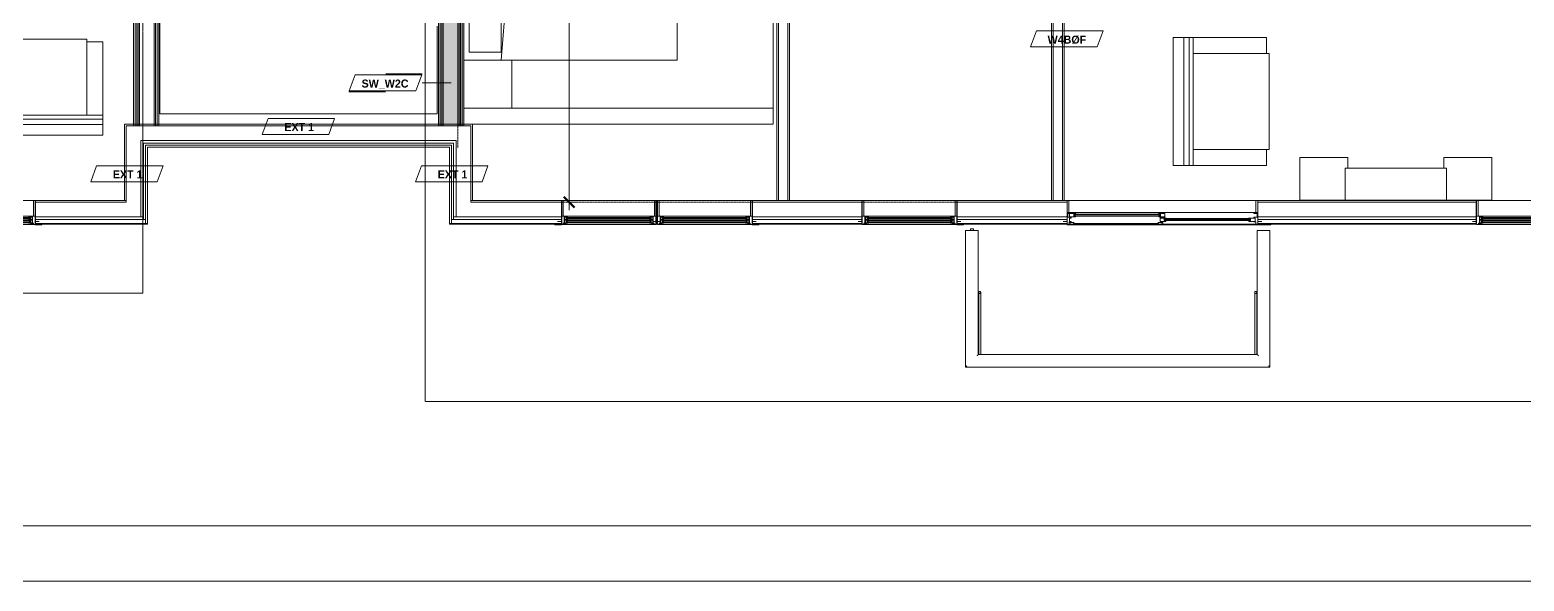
# Model space of a CAD drawing. Header units: inches. Extents: x -4010 to -1814, y 9846 to 12241.
# Drawn here: x -2681 to -2121, y 9846 to 10053 of the extents above; entities that cross this region are included whole.
import ezdxf

# ---------------------------------------------------------------- set-up
doc = ezdxf.new("R2010")
doc.units = ezdxf.units.IN
doc.header["$MEASUREMENT"] = 0
for name, pattern in [('Aligning Line 1_8_', [0.25, 0.125, -0.125]), ('Aligning Line 1_8__2_', [0.25, 0.125, -0.125]), ('Dash', [0.25, 0.125, -0.125]), ('Dash 3_32_', [0.1875, 0.09375, -0.09375]), ('Dash_2_', [0.25, 0.125, -0.125])]:
    doc.linetypes.add(name, pattern=pattern)
for name, color, linetype, lineweight in [('0-1', 7, 'Continuous', 5), ('0-2', 7, 'Continuous', 9), ('A-ANNO-DIMS', 211, 'Continuous', 9), ('A-ANNO-DIMS-32', 211, 'Continuous', 9), ('A-DETL-1', 90, 'Dash 3_32_', 18), ('A-DETL-GENF-1', 7, 'Continuous', 9), ('A-DETL-GENF-2', 92, 'Continuous', 18), ('A-DETL-GENF-HDLN-1', 7, 'Dash', 9), ('A-DETL-GENF-HDLN-2', 1, 'Continuous', 18), ('A-DOOR', 31, 'Continuous', 18), ('A-DOOR-1', 7, 'Continuous', 9), ('A-DOOR-FRAM-1', 7, 'Continuous', 9), ('A-FLOR-HRAL-1', 7, 'Continuous', 9), ('A-GLAZ', 151, 'Continuous', 18), ('A-GLAZ-1', 10, 'Continuous', 30), ('A-GLAZ-2', 7, 'Continuous', 9), ('A-WALL', 113, 'Continuous', 18), ('A-WALL-1', 7, 'Continuous', 9), ('A-WALL-2', 250, 'Continuous', 18), ('A-WALL-3', 113, 'Continuous', 9), ('A-WALL-IDEN', 211, 'Continuous', 9), ('G-ANNO-SYMB', 111, 'Aligning Line 1_8_', 9), ('G-ANNO-SYMB-2', 147, 'Aligning Line 1_8__2_', 9), ('G-ANNO-SYMB-4', 111, 'Dash_2_', 9), ('I-FURN', 30, 'Continuous', 9), ('I-FURN-HDLN', 30, 'Dash', 9), ('I-WALL-1', 21, 'Continuous', 18), ('I-WALL-2', 241, 'Continuous', 5), ('I-WALL-3', 7, 'Continuous', 9), ('S-STRS-1', 7, 'Continuous', 9)]:
    doc.layers.add(name, color=color, linetype=linetype, lineweight=lineweight)
doc.styles.add('Century Gothic', font='ufonts.com_century-gothic.ttf', dxfattribs={"height": 3})
doc.styles.add('Century Gothic_B_1', font='GOTHICB.TTF', dxfattribs={"height": 3})
doc.dimstyles.new('OD_1__HACK_2', dxfattribs={"dimscale": 12, "dimtxt": 3.132505, "dimasz": 0.333333, "dimexe": 0.25, "dimexo": 0.166667, "dimgap": 0.041667, "dimtad": 1, "dimdec": 4, "dimrnd": 0.0625, "dimzin": 3, "dimdsep": 46, "dimlunit": 4, "dimtxsty": 'Century Gothic', "dimblk1": 'OBLIQUE', "dimblk2": 'OBLIQUE', "dimsah": 1, "dimcen": 0.09, "dimdle": 0.25, "dimazin": 0, "dimtfac": 1, "dimtdec": 4, "dimtix": 1, "dimtmove": 0, "dimatfit": 3, "dimfxl": 1, "dimtvp": 1, "dimtfill": 1, "dimfrac": 2, "dimtolj": 1, "dimtzin": 0, "dimarcsym": 2})

# ---------------------------------------------------------------- blocks, each defined once
blk = doc.blocks.new('Door-Sliding-Marvin-2_Panel_Patio_Door-Essential - ESSPD60610 - 2nd floor-3104481-UNIT PLANS - 2ND _ 3RD FLOOR')
at = {"layer": 'A-DETL-GENF-1'}
for p, q in [((-32.87, 2.97), (-32.87, 2.52)), ((-32.61, 2.97), (-32.61, 2.52))]:
    blk.add_line(p, q, dxfattribs=at)
at = {"layer": 'A-DETL-GENF-2'}
for p, q in [((-37.25, 3.44), (-37.25, 3.48)), ((-35.75, 3.48), (-37.25, 3.48)), ((-35.91, 3.44), (-37.25, 3.44)), ((-35.91, 3.44), (-35.91, 3.33)), ((-35.75, 3.33), (-35.91, 3.33)), ((-35, 4.53), (-35.75, 4.53)), ((-35.75, 4.53), (-35.75, 0.06)), ((-35.75, 0.06), (-34.25, 0.06)), ((-35.06, 0.03), (-35.75, 0.03)), ((-35.75, 0.03), (-35.75, -4.44)), ((-35.5, 1.88), (-35.5, 0.5)), ((-35.5, 1.88), (-34.25, 1.88)), ((-35.5, 0.5), (-34.39, 0.5)), ((-35.06, -4.44), (-35.06, 0.03)), ((-35, 3.56), (-35, 4.53)), ((-34.25, 3.56), (-35, 3.56)), ((-34.81, 3.44), (-32.46, 3.44)), ((-34.81, 2.19), (-34.81, 3.44)), ((-32.41, 2.19), (-34.81, 2.19)), ((-34.39, 0.5), (-34.25, 0.35)), ((-34.25, 3.44), (-34.25, 3.56)), ((-34.25, 1.88), (-34.25, 2.19)), ((-34.25, 0.06), (-34.25, 0.35)), ((-32.38, 3.12), (-33.09, 3.12)), ((-33.09, 3.12), (-33.09, 2.37)), ((-33.09, 2.37), (-32.34, 2.37)), ((-32.98, 2.97), (-32.98, 3.12)), ((-32.98, 2.52), (-32.98, 2.37)), ((-32.46, 3.44), (-32.38, 3.12)), ((-32.34, 2.25), (-32.41, 2.19)), ((-32.34, 2.37), (-32.34, 2.25)), ((35.06, 0.03), (35.06, -4.44)), ((35.75, 0.03), (35.06, 0.03)), ((35.75, -4.44), (35.75, 0.03)), ((-35.75, -4.44), (-35.06, -4.44)), ((35.06, -4.44), (35.75, -4.44))]:
    blk.add_line(p, q, dxfattribs=at)
at = {"layer": 'A-DETL-GENF-HDLN-1'}
blk.add_line((1.75, 4.19), (33.01, 4.19), dxfattribs=at)
at = {"layer": 'A-DETL-GENF-HDLN-2'}
for p, q in [((-32.87, 2.97), (-32.87, 2.52)), ((-32.61, 2.97), (-32.61, 2.52)), ((-0.66, 2.37), (-1.41, 2.37)), ((-1.41, 2.37), (-1.41, 2.25)), ((-1.41, 2.25), (-1.34, 2.19)), ((-1.29, 3.44), (-1.38, 3.12)), ((-1.38, 3.12), (-0.66, 3.12)), ((-1.34, 2.19), (0.87, 2.19)), ((0.87, 3.44), (-1.29, 3.44)), ((-1.14, 2.97), (-1.14, 2.52)), ((-0.88, 2.97), (-0.88, 2.52)), ((0.24, 2.07), (-0.88, 1.97)), ((-0.88, 0.5), (-0.88, 1.97)), ((-0.88, 1.75), (1.29, 1.75)), ((1.34, 0.5), (-0.88, 0.5)), ((-0.77, 2.97), (-0.77, 3.12)), ((-0.77, 2.52), (-0.77, 2.37)), ((-0.66, 3.12), (-0.66, 2.37)), ((-0.43, 1.93), (0.43, 2.01)), ((-0.43, 1.83), (-0.43, 1.93)), ((-0.24, 1.83), (-0.43, 1.83)), ((-0.24, 4.3), (-0.24, 3.78)), ((0.34, 4.3), (-0.24, 4.3)), ((-0.24, 3.78), (1.51, 3.78)), ((-0.24, 1.87), (0.87, 1.97)), ((-0.24, 1.87), (-0.24, 1.95)), ((-0.24, 1.76), (-0.24, 1.83)), ((0.24, 2.18), (0.24, 2.11)), ((0.24, 2.11), (0.43, 2.11)), ((0.24, 2.07), (0.24, 1.99)), ((0.6, 4.61), (0.34, 4.3)), ((0.43, 2.11), (0.43, 2.01)), ((1.35, 4.61), (0.6, 4.61)), ((0.66, 1.44), (0.66, 0.69)), ((1.37, 1.44), (0.66, 1.44)), ((0.66, 0.69), (1.41, 0.69)), ((0.77, 1.29), (0.77, 1.44)), ((0.77, 0.83), (0.77, 0.69)), ((0.87, 1.97), (0.87, 3.44)), ((0.88, 1.29), (0.88, 0.83)), ((1.14, 1.29), (1.14, 0.83)), ((1.29, 1.75), (1.37, 1.44)), ((1.41, 0.56), (1.34, 0.5)), ((1.35, 4.3), (1.35, 4.61)), ((1.35, 4.3), (1.51, 4.3)), ((1.41, 0.69), (1.41, 0.56)), ((1.51, 3.94), (1.51, 4.3)), ((1.71, 3.94), (1.51, 3.94)), ((1.51, 3.9), (1.75, 3.9)), ((1.51, 3.78), (1.51, 3.9)), ((1.64, 4.08), (1.64, 4.19)), ((1.75, 4.19), (1.64, 4.19)), ((1.64, 4.08), (1.71, 4.08)), ((1.71, 4.08), (1.71, 3.94)), ((1.75, 3.9), (1.75, 4.19)), ((33.16, 0.69), (32.41, 0.69)), ((32.41, 0.69), (32.41, 0.56)), ((32.41, 0.56), (32.47, 0.5)), ((32.52, 1.75), (32.44, 1.44)), ((32.44, 1.44), (33.16, 1.44)), ((32.47, 0.5), (34.84, 0.5)), ((34.84, 1.75), (32.52, 1.75)), ((32.68, 1.29), (32.68, 0.83)), ((32.93, 1.29), (32.93, 0.83)), ((33.01, 4.19), (33.12, 4.19)), ((33.01, 3.9), (33.01, 4.19)), ((33.25, 3.9), (33.01, 3.9)), ((33.04, 1.29), (33.04, 1.44)), ((33.04, 0.83), (33.04, 0.69)), ((33.12, 4.08), (33.05, 4.08)), ((33.05, 4.08), (33.05, 3.94)), ((33.05, 3.94), (33.25, 3.94)), ((33.12, 4.08), (33.12, 4.19)), ((33.16, 1.44), (33.16, 0.69)), ((33.25, 3.94), (33.25, 4.3)), ((33.41, 4.3), (33.25, 4.3)), ((33.25, 3.78), (33.25, 3.9)), ((35, 3.78), (33.25, 3.78)), ((33.41, 4.3), (33.41, 4.61)), ((33.41, 4.61), (34.16, 4.61)), ((34.16, 4.61), (34.42, 4.3)), ((34.25, 3.44), (34.25, 3.56)), ((34.25, 3.56), (35, 3.56)), ((34.81, 3.44), (34.25, 3.44)), ((34.81, 2.19), (34.25, 2.19)), ((34.25, 1.88), (34.25, 2.19)), ((35.5, 1.88), (34.25, 1.88)), ((34.39, 0.5), (34.25, 0.35)), ((34.25, 0.06), (34.25, 0.35)), ((35.75, 0.06), (34.25, 0.06)), ((35.5, 0.5), (34.39, 0.5)), ((34.42, 4.3), (35, 4.3)), ((34.81, 2.19), (34.81, 3.44)), ((34.84, 0.5), (34.84, 1.75)), ((35, 4.53), (35.75, 4.53)), ((35, 3.56), (35, 4.53)), ((35.5, 1.88), (35.5, 0.5)), ((35.75, 4.53), (35.75, 0.06)), ((35.75, 3.48), (37.25, 3.48)), ((35.75, 3.33), (35.9, 3.33)), ((35.9, 3.44), (35.9, 3.33)), ((35.9, 3.44), (37.25, 3.44)), ((37.25, 3.44), (37.25, 3.48))]:
    blk.add_line(p, q, dxfattribs=at)
at = {"layer": 'A-DOOR'}
for p, q in [((-32.98, 3.12), (-0.77, 3.12)), ((-32.98, 2.97), (-0.77, 2.97)), ((-32.98, 2.52), (-0.77, 2.52)), ((-32.98, 2.37), (-0.77, 2.37)), ((0.77, 1.44), (33.04, 1.44)), ((0.77, 1.29), (33.04, 1.29)), ((0.77, 0.83), (33.04, 0.83)), ((0.77, 0.69), (33.04, 0.69))]:
    blk.add_line(p, q, dxfattribs=at)
at = {"layer": 'A-DOOR-1'}
for p, q in [((-40.68, 4.69), (35.75, 4.69)), ((-40.68, 4.69), (-40.68, 4.44)), ((35.75, 4.44), (-40.68, 4.44)), ((35.75, 4.69), (35.75, 4.44))]:
    blk.add_line(p, q, dxfattribs=at)
at = {"layer": 'A-DOOR-FRAM-1'}
for p, q in [((35.75, 4.53), (-35.75, 4.53)), ((-35.75, 4.53), (-35.75, 0.06)), ((-35.75, 0.06), (35.75, 0.06)), ((35.75, 0.06), (35.75, 4.53))]:
    blk.add_line(p, q, dxfattribs=at)
blk = doc.blocks.new('Window-Double_Hung-Marvin-Essential - ESDH3066 - 2nd Floor-3033830-UNIT PLANS - 2ND _ 3RD FLOOR')
at = {"layer": 'A-DETL-GENF-HDLN-1'}
blk.add_line((16.1, -4.47), (-16.5, -4.47), dxfattribs=at)
at = {"layer": 'A-DETL-GENF-HDLN-2'}
for p, q in [((-17.13, 4.44), (-17.75, 4.44)), ((-17.13, -1.41), (-17.13, 4.44)), ((17.12, 4.44), (17.75, 4.44)), ((17.12, 4.44), (17.12, -1.41)), ((-19.25, -3.48), (-19.25, -3.44)), ((-19.25, -3.44), (-17.9, -3.44)), ((-17.75, -3.48), (-19.25, -3.48)), ((-17.9, -3.44), (-17.9, -3.33)), ((-17.9, -3.33), (-17.75, -3.33)), ((-16.72, -1.44), (-17.75, -1.44)), ((-17.75, -4.53), (-17.75, -1.44)), ((-17.75, -4.53), (-17.16, -4.53)), ((-17.08, -4.12), (-17.16, -4.53)), ((-17.08, -4.12), (-16.19, -4.12)), ((-16.85, -4.5), (-16.85, -4.12)), ((-16.3, -4.5), (-16.85, -4.5)), ((-16.72, -4.02), (-16.72, -1.44)), ((-16.38, -4.02), (-16.72, -4.02)), ((-16.56, -1.78), (-15.34, -1.78)), ((-16.56, -1.78), (-16.56, -2.72)), ((-15.34, -2.72), (-16.56, -2.72)), ((-16.56, -3), (-15.34, -3)), ((-16.56, -3), (-16.56, -3.94)), ((-15.34, -3.94), (-16.56, -3.94)), ((-16.38, -4.12), (-16.38, -4.02)), ((-16.18, -4.26), (-16.3, -4.26)), ((-16.3, -4.26), (-16.3, -4.5)), ((-16.19, -4.12), (-16.19, -4.22)), ((-16.19, -4.22), (-16.1, -4.22)), ((-16.18, -4.47), (-16.18, -4.26)), ((-16.18, -4.47), (-16.1, -4.47)), ((-16.1, -4.22), (-16.1, -4.47)), ((-15.28, -1.9), (-15.94, -1.9)), ((-15.94, -1.9), (-15.94, -2.62)), ((-15.94, -2.62), (-15.28, -2.62)), ((-15.28, -3.12), (-15.94, -3.12)), ((-15.94, -3.12), (-15.94, -3.84)), ((-15.94, -3.84), (-15.28, -3.84)), ((-15.84, -1.91), (-15.84, -2.6)), ((-15.84, -3.13), (-15.84, -3.82)), ((-15.54, -2.04), (-15.54, -2.48)), ((-15.54, -3.26), (-15.54, -3.7)), ((-15.34, -1.78), (-15.28, -1.84)), ((-15.34, -2.72), (-15.28, -2.66)), ((-15.34, -3), (-15.28, -3.06)), ((-15.34, -3.94), (-15.28, -3.88)), ((-15.28, -1.84), (-15.28, -1.9)), ((-15.28, -2.62), (-15.28, -2.66)), ((-15.28, -3.06), (-15.28, -3.12)), ((-15.28, -3.84), (-15.28, -3.88)), ((15.34, -1.78), (15.28, -1.84)), ((15.28, -1.84), (15.28, -1.9)), ((15.28, -1.9), (15.94, -1.9)), ((15.28, -2.62), (15.28, -2.66)), ((15.94, -2.62), (15.28, -2.62)), ((15.34, -2.72), (15.28, -2.66)), ((15.34, -3), (15.28, -3.06)), ((15.28, -3.06), (15.28, -3.12)), ((15.28, -3.12), (15.94, -3.12)), ((15.28, -3.84), (15.28, -3.88)), ((15.94, -3.84), (15.28, -3.84)), ((15.34, -3.94), (15.28, -3.88)), ((16.56, -1.78), (15.34, -1.78)), ((15.34, -2.72), (16.56, -2.72)), ((16.56, -3), (15.34, -3)), ((15.34, -3.94), (16.56, -3.94)), ((15.54, -2.04), (15.54, -2.48)), ((15.54, -3.26), (15.54, -3.7)), ((15.84, -1.91), (15.84, -2.6)), ((15.84, -3.13), (15.84, -3.82)), ((15.94, -1.9), (15.94, -2.62)), ((15.94, -3.12), (15.94, -3.84)), ((16.19, -4.22), (16.1, -4.22)), ((16.1, -4.22), (16.1, -4.47)), ((16.18, -4.47), (16.1, -4.47)), ((16.18, -4.47), (16.18, -4.26)), ((16.18, -4.26), (16.3, -4.26)), ((17.08, -4.12), (16.19, -4.12)), ((16.19, -4.12), (16.19, -4.22)), ((16.3, -4.26), (16.3, -4.5)), ((16.3, -4.5), (16.85, -4.5)), ((16.38, -4.12), (16.38, -4.02)), ((16.38, -4.02), (16.72, -4.02)), ((16.56, -1.78), (16.56, -2.72)), ((16.56, -3), (16.56, -3.94)), ((16.72, -4.02), (16.72, -1.44)), ((16.72, -1.44), (17.75, -1.44)), ((16.85, -4.5), (16.85, -4.12)), ((17.08, -4.12), (17.16, -4.53)), ((17.75, -4.53), (17.16, -4.53)), ((17.75, -4.53), (17.75, -1.44)), ((17.9, -3.33), (17.75, -3.33)), ((17.75, -3.48), (19.25, -3.48)), ((17.9, -3.44), (17.9, -3.33)), ((19.25, -3.44), (17.9, -3.44)), ((19.25, -3.48), (19.25, -3.44))]:
    blk.add_line(p, q, dxfattribs=at)
at = {"layer": 'A-GLAZ'}
for p, q in [((15.84, -1.91), (-15.84, -1.91)), ((15.84, -2.04), (-15.84, -2.04)), ((15.84, -2.48), (-15.84, -2.48)), ((15.84, -2.6), (-15.84, -2.6)), ((15.84, -3.13), (-15.84, -3.13)), ((15.84, -3.26), (-15.84, -3.26)), ((15.84, -3.7), (-15.84, -3.7)), ((15.84, -3.82), (-15.84, -3.82))]:
    blk.add_line(p, q, dxfattribs=at)
at = {"layer": 'A-GLAZ-1'}
for p, q in [((-17.75, -1.41), (-17.75, 4.44)), ((17.75, 4.44), (17.75, -1.41)), ((-17.75, -4.53), (-17.75, -1.44)), ((17.75, -1.44), (17.75, -4.53))]:
    blk.add_line(p, q, dxfattribs=at)
at = {"layer": 'A-GLAZ-2'}
for p, q in [((-17.75, 4.44), (17.75, 4.44)), ((-17.75, -1.44), (17.75, -1.44)), ((17.75, -4.53), (-17.75, -4.53)), ((17.75, -4.44), (20.27, -4.44)), ((17.75, -4.69), (17.75, -4.53)), ((20.27, -4.69), (17.75, -4.69)), ((20.27, -4.44), (20.27, -4.69))]:
    blk.add_line(p, q, dxfattribs=at)
blk = doc.blocks.new('Railing - Baluster_01-V1-UNIT PLANS - 2ND _ 3RD FLOOR')
at = {"layer": 'A-FLOR-HRAL-1'}
for p, q in [((-0.59, 1.18), (0.59, 1.18)), ((-0.59, 0.59), (-0.59, 1.18)), ((0.59, 1.18), (0.59, 0.59))]:
    blk.add_line(p, q, dxfattribs=at)
blk = doc.blocks.new('Railing - Railing-2700276-UNIT PLANS - 2ND _ 3RD FLOOR')
at = {"layer": 'A-FLOR-HRAL-1'}
for p, q in [((-2330.14, 9977.83), (-2330.14, 9926.58)), ((-2330.14, 9977.83), (-2329.66, 9977.83)), ((-2329.66, 9977.83), (-2325.88, 9977.83)), ((-2325.88, 9977.83), (-2325.41, 9977.83)), ((-2325.41, 9931.3), (-2325.41, 9977.83)), ((-2220.81, 9977.83), (-2220.81, 9931.3)), ((-2220.81, 9977.83), (-2220.34, 9977.83)), ((-2220.34, 9977.83), (-2216.56, 9977.83)), ((-2216.56, 9977.83), (-2216.09, 9977.83)), ((-2216.09, 9926.58), (-2216.09, 9977.83)), ((-2220.81, 9931.3), (-2325.41, 9931.3)), ((-2330.14, 9926.58), (-2216.09, 9926.58))]:
    blk.add_line(p, q, dxfattribs=at)
for points, knots in [([(-2325.88, 9930.83), (-2325.84, 9930.87), (-2325.78, 9930.93), (-2325.7, 9931.01), (-2325.66, 9931.06), (-2325.62, 9931.09), (-2325.59, 9931.13), (-2325.56, 9931.16), (-2325.53, 9931.18), (-2325.5, 9931.21), (-2325.47, 9931.24), (-2325.45, 9931.27), (-2325.42, 9931.29), (-2325.41, 9931.3), (-2325.41, 9931.3)], [0, 0, 0, 0, 0.166667, 0.25, 0.333333, 0.375, 0.416667, 0.5, 0.541667, 0.583333, 0.666667, 0.75, 0.833333, 1, 1, 1, 1]), ([(-2220.34, 9930.83), (-2220.38, 9930.87), (-2220.44, 9930.93), (-2220.52, 9931.01), (-2220.57, 9931.06), (-2220.6, 9931.09), (-2220.63, 9931.13), (-2220.67, 9931.16), (-2220.69, 9931.18), (-2220.72, 9931.21), (-2220.75, 9931.24), (-2220.78, 9931.27), (-2220.8, 9931.29), (-2220.81, 9931.3), (-2220.81, 9931.3)], [0, 0, 0, 0, 0.166667, 0.25, 0.333333, 0.375, 0.416667, 0.5, 0.541667, 0.583333, 0.666667, 0.75, 0.833333, 1, 1, 1, 1]), ([(-2330.14, 9926.58), (-2330.14, 9926.58), (-2330.13, 9926.59), (-2330.1, 9926.61), (-2330.07, 9926.64), (-2330.05, 9926.67), (-2330.02, 9926.69), (-2329.99, 9926.72), (-2329.95, 9926.76), (-2329.91, 9926.8), (-2329.87, 9926.84), (-2329.84, 9926.88), (-2329.77, 9926.95), (-2329.7, 9927.01), (-2329.66, 9927.05)], [0, 0, 0, 0, 0.166667, 0.25, 0.333333, 0.416667, 0.458333, 0.5, 0.583333, 0.666667, 0.708333, 0.75, 0.833333, 1, 1, 1, 1]), ([(-2216.09, 9926.58), (-2216.09, 9926.58), (-2216.09, 9926.59), (-2216.12, 9926.61), (-2216.15, 9926.64), (-2216.18, 9926.67), (-2216.2, 9926.69), (-2216.23, 9926.72), (-2216.27, 9926.76), (-2216.31, 9926.8), (-2216.35, 9926.84), (-2216.39, 9926.88), (-2216.46, 9926.95), (-2216.52, 9927.01), (-2216.56, 9927.05)], [0, 0, 0, 0, 0.166667, 0.25, 0.333333, 0.416667, 0.458333, 0.5, 0.583333, 0.666667, 0.708333, 0.75, 0.833333, 1, 1, 1, 1])]:
    blk.add_open_spline(points, degree=3, knots=knots, dxfattribs=at)
blk.add_blockref('Railing - Baluster_01-V1-UNIT PLANS - 2ND _ 3RD FLOOR', (-2327.77, 9977.24))
blk = doc.blocks.new('Walls 44 - Walls 1-2569370-UNIT PLANS - 2ND _ 3RD FLOOR')
at = {"layer": 'A-WALL-1'}
for p, q in [((-2325.23, 9954.53), (-2325.23, 9931.3)), ((-2324.48, 9931.3), (-2324.48, 9954.53))]:
    blk.add_line(p, q, dxfattribs=at)
at = {"layer": 'A-WALL-1', "flags": 128}
for points in [[(-2324.48, 9954.53), (-2324.49, 9954.62), (-2324.52, 9954.71), (-2324.57, 9954.8), (-2324.64, 9954.86), (-2324.72, 9954.91), (-2324.81, 9954.93), (-2324.9, 9954.93), (-2324.99, 9954.91), (-2325.07, 9954.86), (-2325.13, 9954.8), (-2325.19, 9954.71), (-2325.22, 9954.62), (-2325.23, 9954.53)], [(-2325.23, 9954.53), (-2325.22, 9954.43), (-2325.19, 9954.34), (-2325.13, 9954.26), (-2325.07, 9954.19), (-2324.99, 9954.15), (-2324.9, 9954.12), (-2324.81, 9954.12), (-2324.72, 9954.15), (-2324.64, 9954.19), (-2324.57, 9954.26), (-2324.52, 9954.34), (-2324.49, 9954.43), (-2324.48, 9954.53)]]:
    blk.add_lwpolyline(points, dxfattribs=at)
blk = doc.blocks.new('Walls 5 - Walls 1-2855689-UNIT PLANS - 2ND _ 3RD FLOOR')
at = {"layer": 'A-WALL-1'}
for p, q in [((-2221.74, 9954.53), (-2221.74, 9931.3)), ((-2220.99, 9931.3), (-2220.99, 9954.53))]:
    blk.add_line(p, q, dxfattribs=at)
at = {"layer": 'A-WALL-1', "flags": 128}
for points in [[(-2220.99, 9954.53), (-2221.01, 9954.62), (-2221.04, 9954.71), (-2221.09, 9954.8), (-2221.16, 9954.86), (-2221.24, 9954.91), (-2221.32, 9954.93), (-2221.41, 9954.93), (-2221.5, 9954.91), (-2221.58, 9954.86), (-2221.65, 9954.8), (-2221.7, 9954.71), (-2221.73, 9954.62), (-2221.74, 9954.53)], [(-2221.74, 9954.53), (-2221.73, 9954.43), (-2221.7, 9954.34), (-2221.65, 9954.26), (-2221.58, 9954.19), (-2221.5, 9954.15), (-2221.41, 9954.12), (-2221.32, 9954.12), (-2221.24, 9954.15), (-2221.16, 9954.19), (-2221.09, 9954.26), (-2221.04, 9954.34), (-2221.01, 9954.43), (-2220.99, 9954.53)]]:
    blk.add_lwpolyline(points, dxfattribs=at)
blk = doc.blocks.new('Window-Double_Hung-Marvin-Essential - ESDH3066 - 2nd Floor-3033831-UNIT PLANS - 2ND _ 3RD FLOOR')
at = {"layer": 'A-DETL-GENF-HDLN-1'}
blk.add_line((16.1, 4.47), (-16.5, 4.47), dxfattribs=at)
at = {"layer": 'A-DETL-GENF-HDLN-2'}
for p, q in [((-19.25, 3.48), (-19.25, 3.44)), ((-17.75, 3.48), (-19.25, 3.48)), ((-19.25, 3.44), (-17.9, 3.44)), ((-17.9, 3.44), (-17.9, 3.33)), ((-17.9, 3.33), (-17.75, 3.33)), ((-17.75, 4.53), (-17.16, 4.53)), ((-17.75, 4.53), (-17.75, 1.44)), ((-16.72, 1.44), (-17.75, 1.44)), ((-17.08, 4.12), (-17.16, 4.53)), ((-17.13, 1.41), (-17.13, -4.44)), ((-17.08, 4.12), (-16.19, 4.12)), ((-16.85, 4.5), (-16.85, 4.12)), ((-16.3, 4.5), (-16.85, 4.5)), ((-16.38, 4.02), (-16.72, 4.02)), ((-16.72, 4.02), (-16.72, 1.44)), ((-15.34, 3.94), (-16.56, 3.94)), ((-16.56, 3), (-16.56, 3.94)), ((-16.56, 3), (-15.34, 3)), ((-15.34, 2.72), (-16.56, 2.72)), ((-16.56, 1.78), (-16.56, 2.72)), ((-16.56, 1.78), (-15.34, 1.78)), ((-16.38, 4.12), (-16.38, 4.02)), ((-16.3, 4.26), (-16.3, 4.5)), ((-16.18, 4.26), (-16.3, 4.26)), ((-16.19, 4.22), (-16.1, 4.22)), ((-16.19, 4.12), (-16.19, 4.22)), ((-16.18, 4.47), (-16.1, 4.47)), ((-16.18, 4.47), (-16.18, 4.26)), ((-16.1, 4.22), (-16.1, 4.47)), ((-15.94, 3.12), (-15.94, 3.84)), ((-15.94, 3.84), (-15.28, 3.84)), ((-15.28, 3.12), (-15.94, 3.12)), ((-15.94, 1.9), (-15.94, 2.62)), ((-15.94, 2.62), (-15.28, 2.62)), ((-15.28, 1.9), (-15.94, 1.9)), ((-15.84, 3.13), (-15.84, 3.82)), ((-15.84, 1.91), (-15.84, 2.6)), ((-15.54, 3.26), (-15.54, 3.7)), ((-15.54, 2.04), (-15.54, 2.48)), ((-15.34, 3.94), (-15.28, 3.88)), ((-15.34, 3), (-15.28, 3.06)), ((-15.34, 2.72), (-15.28, 2.66)), ((-15.34, 1.78), (-15.28, 1.84)), ((-15.28, 3.84), (-15.28, 3.88)), ((-15.28, 3.06), (-15.28, 3.12)), ((-15.28, 2.62), (-15.28, 2.66)), ((-15.28, 1.84), (-15.28, 1.9)), ((15.34, 3.94), (15.28, 3.88)), ((15.28, 3.84), (15.28, 3.88)), ((15.94, 3.84), (15.28, 3.84)), ((15.28, 3.06), (15.28, 3.12)), ((15.28, 3.12), (15.94, 3.12)), ((15.34, 3), (15.28, 3.06)), ((15.34, 2.72), (15.28, 2.66)), ((15.28, 2.62), (15.28, 2.66)), ((15.94, 2.62), (15.28, 2.62)), ((15.28, 1.84), (15.28, 1.9)), ((15.28, 1.9), (15.94, 1.9)), ((15.34, 1.78), (15.28, 1.84)), ((15.34, 3.94), (16.56, 3.94)), ((16.56, 3), (15.34, 3)), ((15.34, 2.72), (16.56, 2.72)), ((16.56, 1.78), (15.34, 1.78)), ((15.54, 3.26), (15.54, 3.7)), ((15.54, 2.04), (15.54, 2.48)), ((15.84, 3.13), (15.84, 3.82)), ((15.84, 1.91), (15.84, 2.6)), ((15.94, 3.12), (15.94, 3.84)), ((15.94, 1.9), (15.94, 2.62)), ((16.18, 4.47), (16.1, 4.47)), ((16.1, 4.22), (16.1, 4.47)), ((16.19, 4.22), (16.1, 4.22)), ((16.18, 4.47), (16.18, 4.26)), ((16.18, 4.26), (16.3, 4.26)), ((16.19, 4.12), (16.19, 4.22)), ((17.08, 4.12), (16.19, 4.12)), ((16.3, 4.26), (16.3, 4.5)), ((16.3, 4.5), (16.85, 4.5)), ((16.38, 4.12), (16.38, 4.02)), ((16.38, 4.02), (16.72, 4.02)), ((16.56, 3), (16.56, 3.94)), ((16.56, 1.78), (16.56, 2.72)), ((16.72, 4.02), (16.72, 1.44)), ((16.72, 1.44), (17.75, 1.44)), ((16.85, 4.5), (16.85, 4.12)), ((17.08, 4.12), (17.16, 4.53)), ((17.12, -4.44), (17.12, 1.41)), ((17.75, 4.53), (17.16, 4.53)), ((17.75, 4.53), (17.75, 1.44)), ((17.75, 3.48), (19.25, 3.48)), ((17.9, 3.33), (17.75, 3.33)), ((17.9, 3.44), (17.9, 3.33)), ((19.25, 3.44), (17.9, 3.44)), ((19.25, 3.48), (19.25, 3.44)), ((-17.13, -4.44), (-17.75, -4.44)), ((17.12, -4.44), (17.75, -4.44))]:
    blk.add_line(p, q, dxfattribs=at)
at = {"layer": 'A-GLAZ'}
for p, q in [((15.84, 3.82), (-15.84, 3.82)), ((15.84, 3.7), (-15.84, 3.7)), ((15.84, 3.26), (-15.84, 3.26)), ((15.84, 3.13), (-15.84, 3.13)), ((15.84, 2.6), (-15.84, 2.6)), ((15.84, 2.48), (-15.84, 2.48)), ((15.84, 2.04), (-15.84, 2.04)), ((15.84, 1.91), (-15.84, 1.91))]:
    blk.add_line(p, q, dxfattribs=at)
at = {"layer": 'A-GLAZ-1'}
for p, q in [((-17.75, 4.53), (-17.75, 1.44)), ((-17.75, 1.41), (-17.75, -4.44)), ((17.75, 1.44), (17.75, 4.53)), ((17.75, -4.44), (17.75, 1.41))]:
    blk.add_line(p, q, dxfattribs=at)
at = {"layer": 'A-GLAZ-2'}
for p, q in [((17.75, 4.53), (-17.75, 4.53)), ((-17.75, 1.44), (17.75, 1.44)), ((20.27, 4.69), (17.75, 4.69)), ((17.75, 4.69), (17.75, 4.53)), ((17.75, 4.44), (20.27, 4.44)), ((20.27, 4.44), (20.27, 4.69)), ((-17.75, -4.44), (17.75, -4.44))]:
    blk.add_line(p, q, dxfattribs=at)
blk = doc.blocks.new('CTR - 1st Phase - Shell_rvt-1-UNIT PLANS - 2ND _ 3RD FLOOR')
at = {"layer": 'A-WALL-1'}
for p, q in [((-2644.92, 10017.71), (-2645.55, 10017.71)), ((-2645.55, 10017.71), (-2645.55, 9989.06)), ((-2636.92, 10017.71), (-2644.92, 10017.71)), ((-2523.72, 10017.71), (-2636.92, 10017.71)), ((-2515.72, 10017.71), (-2523.72, 10017.71)), ((-2515.1, 10017.71), (-2515.72, 10017.71)), ((-2515.1, 9989.06), (-2515.1, 10017.71)), ((-2636.92, 9989.06), (-2636.92, 10009.09)), ((-2636.92, 10009.09), (-2523.72, 10009.09)), ((-2523.72, 10009.09), (-2523.72, 9989.06)), ((-2645.55, 9989.06), (-2679.03, 9989.06)), ((-2636.92, 9980.44), (-2636.92, 9989.06)), ((-2523.72, 9989.06), (-2523.72, 9980.44)), ((-2481.73, 9989.06), (-2515.1, 9989.06)), ((-2445.73, 9989.06), (-2446.23, 9989.06)), ((-2368.94, 9989.06), (-2410.23, 9989.06)), ((-2292.14, 9989.06), (-2333.44, 9989.06)), ((-2291.45, 9989.06), (-2221.32, 9989.06)), ((-2187.87, 9989.06), (-2220.64, 9989.06)), ((-2138.54, 9989.06), (-2149.87, 9989.06)), ((-2679.03, 9983.22), (-2679.03, 9983.19)), ((-2676.51, 9980.19), (-2636.92, 9980.19)), ((-2636.92, 9980.19), (-2636.92, 9980.44)), ((-2523.72, 9980.44), (-2523.72, 9980.19)), ((-2523.72, 9980.19), (-2484.26, 9980.19)), ((-2481.73, 9983.19), (-2481.73, 9983.22)), ((-2446.23, 9983.22), (-2446.23, 9983.19)), ((-2446.23, 9980.19), (-2445.73, 9980.19)), ((-2445.73, 9983.19), (-2445.73, 9983.22)), ((-2410.23, 9983.22), (-2410.23, 9983.19)), ((-2407.71, 9980.19), (-2368.94, 9980.19)), ((-2368.94, 9983.19), (-2368.94, 9983.22)), ((-2333.44, 9983.22), (-2333.44, 9983.19)), ((-2330.91, 9980.19), (-2292.14, 9980.19)), ((-2292.14, 9984.56), (-2292.14, 9984.6)), ((-2220.64, 9984.6), (-2220.64, 9984.56)), ((-2215.71, 9980.19), (-2138.54, 9980.19)), ((-2138.54, 9983.19), (-2138.54, 9983.22))]:
    blk.add_line(p, q, dxfattribs=at)
at = {"layer": 'A-WALL-2'}
for p, q in [((-2644.92, 10017.09), (-2644.92, 9989.06)), ((-2644.92, 10017.09), (-2639.42, 10017.09)), ((-2639.42, 10017.09), (-2636.92, 10017.09)), ((-2523.72, 10017.09), (-2636.92, 10017.09)), ((-2523.72, 10017.09), (-2521.22, 10017.09)), ((-2521.22, 10017.09), (-2515.72, 10017.09)), ((-2515.72, 10017.09), (-2515.72, 9989.06)), ((-2639.42, 10011.59), (-2639.42, 9989.06)), ((-2639.42, 10011.59), (-2638.42, 10011.59)), ((-2638.42, 10011.59), (-2636.92, 10011.59)), ((-2638.42, 10010.59), (-2638.42, 9989.06)), ((-2638.42, 10010.59), (-2637.67, 10010.59)), ((-2637.67, 10010.59), (-2636.92, 10010.59)), ((-2637.67, 10009.84), (-2637.67, 9989.06)), ((-2637.67, 10009.84), (-2636.92, 10009.84)), ((-2523.72, 10011.59), (-2636.92, 10011.59)), ((-2523.72, 10010.59), (-2636.92, 10010.59)), ((-2523.72, 10009.84), (-2636.92, 10009.84)), ((-2523.72, 10011.59), (-2522.22, 10011.59)), ((-2523.72, 10010.59), (-2522.97, 10010.59)), ((-2523.72, 10009.84), (-2522.97, 10009.84)), ((-2522.97, 10010.59), (-2522.22, 10010.59)), ((-2522.97, 10009.84), (-2522.97, 9989.06)), ((-2522.22, 10011.59), (-2521.22, 10011.59)), ((-2522.22, 10010.59), (-2522.22, 9989.06)), ((-2521.22, 10011.59), (-2521.22, 9989.06)), ((-2644.92, 9988.44), (-2679.03, 9988.44)), ((-2645.55, 9989.06), (-2644.92, 9989.06)), ((-2644.92, 9989.06), (-2644.92, 9988.44)), ((-2639.42, 9989.06), (-2639.42, 9988.44)), ((-2639.42, 9988.44), (-2639.42, 9982.94)), ((-2638.42, 9989.06), (-2638.42, 9982.94)), ((-2637.67, 9989.06), (-2637.67, 9981.94)), ((-2522.97, 9981.94), (-2522.97, 9989.06)), ((-2522.22, 9982.94), (-2522.22, 9989.06)), ((-2521.22, 9988.44), (-2521.22, 9989.06)), ((-2521.22, 9982.94), (-2521.22, 9988.44)), ((-2515.72, 9989.06), (-2515.1, 9989.06)), ((-2515.72, 9988.44), (-2515.72, 9989.06)), ((-2481.73, 9988.44), (-2515.72, 9988.44)), ((-2445.73, 9988.44), (-2446.23, 9988.44)), ((-2368.94, 9988.44), (-2410.23, 9988.44)), ((-2292.14, 9988.44), (-2333.44, 9988.44)), ((-2138.54, 9988.44), (-2220.64, 9988.44)), ((-2639.42, 9982.94), (-2679.03, 9982.94)), ((-2638.42, 9981.94), (-2679.03, 9981.94)), ((-2637.67, 9980.44), (-2679.03, 9980.44)), ((-2638.42, 9982.94), (-2639.42, 9982.94)), ((-2638.42, 9982.94), (-2639.42, 9982.94)), ((-2638.42, 9982.94), (-2638.42, 9981.94)), ((-2637.67, 9981.94), (-2638.42, 9981.94)), ((-2637.67, 9981.94), (-2638.42, 9981.94)), ((-2637.67, 9981.94), (-2637.67, 9980.44)), ((-2636.92, 9980.44), (-2637.67, 9980.44)), ((-2636.92, 9980.44), (-2637.67, 9980.44)), ((-2522.97, 9980.44), (-2523.72, 9980.44)), ((-2522.97, 9980.44), (-2523.72, 9980.44)), ((-2522.22, 9981.94), (-2522.97, 9981.94)), ((-2522.97, 9980.44), (-2522.97, 9981.94)), ((-2522.22, 9981.94), (-2522.97, 9981.94)), ((-2481.73, 9980.44), (-2522.97, 9980.44)), ((-2521.22, 9982.94), (-2522.22, 9982.94)), ((-2522.22, 9981.94), (-2522.22, 9982.94)), ((-2521.22, 9982.94), (-2522.22, 9982.94)), ((-2481.73, 9981.94), (-2522.22, 9981.94)), ((-2481.73, 9982.94), (-2521.22, 9982.94)), ((-2445.73, 9982.94), (-2446.23, 9982.94)), ((-2445.73, 9981.94), (-2446.23, 9981.94)), ((-2445.73, 9980.44), (-2446.23, 9980.44)), ((-2368.94, 9982.94), (-2410.23, 9982.94)), ((-2368.94, 9981.94), (-2410.23, 9981.94)), ((-2368.94, 9980.44), (-2410.23, 9980.44)), ((-2292.14, 9982.94), (-2333.44, 9982.94)), ((-2292.14, 9981.94), (-2333.44, 9981.94)), ((-2292.14, 9980.44), (-2333.44, 9980.44)), ((-2138.54, 9982.94), (-2220.64, 9982.94)), ((-2138.54, 9981.94), (-2220.64, 9981.94)), ((-2138.54, 9980.44), (-2220.64, 9980.44))]:
    blk.add_line(p, q, dxfattribs=at)
at = {"layer": '0-2'}
for name, p in [('Window-Double_Hung-Marvin-Essential - ESDH3066 - 2nd Floor-3033830-UNIT PLANS - 2ND _ 3RD FLOOR', (-2696.78, 9984.63)), ('Window-Double_Hung-Marvin-Essential - ESDH3066 - 2nd Floor-3033830-UNIT PLANS - 2ND _ 3RD FLOOR', (-2427.98, 9984.63)), ('Window-Double_Hung-Marvin-Essential - ESDH3066 - 2nd Floor-3033830-UNIT PLANS - 2ND _ 3RD FLOOR', (-2351.19, 9984.63)), ('Window-Double_Hung-Marvin-Essential - ESDH3066 - 2nd Floor-3033830-UNIT PLANS - 2ND _ 3RD FLOOR', (-2120.79, 9984.63)), ('Railing - Railing-2700276-UNIT PLANS - 2ND _ 3RD FLOOR', (0, 0)), ('Walls 44 - Walls 1-2569370-UNIT PLANS - 2ND _ 3RD FLOOR', (0, 0)), ('Walls 5 - Walls 1-2855689-UNIT PLANS - 2ND _ 3RD FLOOR', (0, 0))]:
    blk.add_blockref(name, p, dxfattribs=at)
at = {"layer": '0-2', "rotation": 180}
for name, p in [('Window-Double_Hung-Marvin-Essential - ESDH3066 - 2nd Floor-3033831-UNIT PLANS - 2ND _ 3RD FLOOR', (-2463.98, 9984.63)), ('Door-Sliding-Marvin-2_Panel_Patio_Door-Essential - ESSPD60610 - 2nd floor-3104481-UNIT PLANS - 2ND _ 3RD FLOOR', (-2256.39, 9984.63))]:
    blk.add_blockref(name, p, dxfattribs=at)
blk = doc.blocks.new('CTR - 1st Phase -Stairs _ Elevators_rvt-1-UNIT PLANS - 2ND _ 3RD FLOOR')
at = {"layer": 'I-WALL-1'}
blk.add_hatch(color=256, dxfattribs=at).paths.add_polyline_path([(-2518.37, 10017.09), (-2518.37, 10263.09), (-2519, 10263.09), (-2519, 10017.09)], flags=0)
at = {"layer": 'I-WALL-2'}
for points in [[(-2520.62, 10017.09), (-2520.12, 10017.09), (-2520.12, 10261.46), (-2520.62, 10261.46), (-2520.62, 10033.33)], [(-2519.62, 10017.09), (-2519.62, 10261.96), (-2520.12, 10261.96), (-2520.12, 10017.09)], [(-2519, 10017.09), (-2519, 10262.46), (-2519.62, 10262.46), (-2519.62, 10017.09)], [(-2527.25, 10017.09), (-2527.25, 10254.21), (-2527.87, 10254.21), (-2527.87, 10017.09)], [(-2526.62, 10017.09), (-2526.62, 10254.84), (-2527.25, 10254.84), (-2527.25, 10017.09)], [(-2526.62, 10017.09), (-2526.12, 10017.09), (-2526.12, 10255.46), (-2526.62, 10255.46), (-2526.62, 10033.33)], [(-2520.62, 10017.09), (-2520.62, 10255.96), (-2526.12, 10255.96), (-2526.12, 10017.09)]]:
    blk.add_hatch(color=256, dxfattribs=at).paths.add_polyline_path(points, flags=0)
at = {"layer": 'A-WALL-2'}
for p, q in [((-2640.5, 10254.21), (-2640.5, 10017.09)), ((-2640, 10254.21), (-2640, 10017.09)), ((-2634.5, 10254.21), (-2634.5, 10017.09)), ((-2634, 10254.21), (-2634, 10017.09)), ((-2633.37, 10254.21), (-2633.37, 10017.09)), ((-2527.25, 10254.21), (-2527.25, 10017.09)), ((-2526.62, 10254.21), (-2526.62, 10017.09)), ((-2526.12, 10254.21), (-2526.12, 10017.09)), ((-2520.62, 10254.21), (-2520.62, 10017.09)), ((-2520.12, 10254.21), (-2520.12, 10017.09)), ((-2519.62, 10254.21), (-2519.62, 10017.09)), ((-2519, 10254.21), (-2519, 10017.09)), ((-2641.62, 10078.08), (-2641.62, 10017.09)), ((-2641, 10078.08), (-2641, 10017.09))]:
    blk.add_line(p, q, dxfattribs=at)
at = {"layer": 'I-WALL-3'}
for p, q in [((-2632.75, 10017.09), (-2632.75, 10254.21)), ((-2527.87, 10254.21), (-2527.87, 10017.09)), ((-2518.37, 10017.09), (-2518.37, 10254.21)), ((-2642.25, 10078.08), (-2642.25, 10017.09)), ((-2642.25, 10017.09), (-2632.75, 10017.09)), ((-2527.87, 10017.09), (-2518.37, 10017.09))]:
    blk.add_line(p, q, dxfattribs=at)
at = {"layer": 'S-STRS-1'}
for p, q in [((-2632.31, 10069.59), (-2632.31, 10021.59)), ((-2528.31, 10021.59), (-2528.31, 10054.46)), ((-2632.31, 10021.59), (-2528.31, 10021.59))]:
    blk.add_line(p, q, dxfattribs=at)
blk = doc.blocks.new('CTR - 1st Phase - Structure_rvt-1-UNIT PLANS - 2ND _ 3RD FLOOR')
at = {"layer": 'G-ANNO-SYMB-2'}
blk.add_line((-1904.06, 9867.01), (-3864.19, 9867.01), dxfattribs=at)
blk = doc.blocks.new('Couch-Both_Arms-Generic - 2-1352635-UNIT PLANS - 2ND _ 3RD FLOOR')
at = {"layer": 'I-FURN'}
for p, q in [((24, 17.5), (-24, 17.5)), ((-24, 17.5), (-24, 13.5)), ((24, 13.5), (24, 17.5)), ((-24, 13.5), (24, 13.5)), ((24, 13.5), (-24, 13.5)), ((-24, 13.5), (-24, 10)), ((-24, 11.5), (24, 11.5)), ((24, 10), (24, 13.5)), ((-24, 10), (-24, -17.5)), ((-24, 10), (24, 10)), ((-18, -17.5), (-18, 10)), ((18, 10), (18, -17.5)), ((24, -17.5), (24, 10)), ((-24, -17.5), (-18, -17.5)), ((-18, -17.5), (-18, -18.5)), ((-18, -18.5), (18, -18.5)), ((18, -18.5), (18, -17.5)), ((18, -17.5), (24, -17.5))]:
    blk.add_line(p, q, dxfattribs=at)
blk = doc.blocks.new('Entertainment_Center_14771 - Entertainment_Center_14771-V58-UNIT PLANS - 2ND _ 3RD FLOOR')
at = {"layer": 'I-FURN'}
for p, q in [((-18, 10), (-36, 10)), ((-36, 10), (-36, -6)), ((-34.85, 10.03), (-35.34, 10.03)), ((-35.34, 10.03), (-35.34, 10)), ((-34.85, 10), (-34.85, 10.03)), ((-18.66, 10.03), (-19.66, 10.03)), ((-19.66, 10.03), (-19.66, 10)), ((19, 6), (-19, 6)), ((-19, 6), (-19, -6)), ((-18.66, 10), (-18.66, 10.03)), ((-18, 6), (-18, 10)), ((36, 10), (18, 10)), ((18, 10), (18, 6)), ((18.66, 10.03), (18.66, 10)), ((19.66, 10.03), (18.66, 10.03)), ((19, -6), (19, 6)), ((19.66, 10), (19.66, 10.03)), ((35.34, 10.03), (34.85, 10.03)), ((34.85, 10.03), (34.85, 10)), ((35.34, 10), (35.34, 10.03)), ((36, -6), (36, 10)), ((-36, -6), (-19, -6)), ((-36, -6.12), (-36, -6)), ((-36, -6), (-19, -6)), ((-19, -6), (19, -6)), ((-19, -6.12), (-19, -6)), ((-19, -6), (19, -6)), ((19, -6.12), (-19, -6.12)), ((19, -6), (36, -6)), ((19, -6), (19, -6.12)), ((19, -6), (36, -6)), ((36, -6.12), (36, -6))]:
    blk.add_line(p, q, dxfattribs=at)
blk = doc.blocks.new('Bed-Standard - King 78_ x 80_-V72-UNIT PLANS - 2ND _ 3RD FLOOR')
at = {"layer": 'I-FURN'}
for p, q in [((-28.31, 41.8), (49.69, 41.8)), ((-28.31, -38.2), (-28.31, 41.8)), ((49.69, 41.8), (49.69, -38.2)), ((49.69, -24.2), (-28.31, -17.63)), ((-25.31, -24.2), (46.69, -24.2)), ((-25.31, -36.2), (-25.31, -24.2)), ((46.69, -36.2), (46.69, -24.2)), ((-25.31, -36.2), (46.69, -36.2))]:
    blk.add_line(p, q, dxfattribs=at)
at = {"layer": 'I-FURN-HDLN'}
for p, q in [((-64.31, 77.8), (73.69, 77.8)), ((-64.31, -38.2), (-64.31, 77.8)), ((67.69, 77.8), (67.69, -38.2)), ((73.69, 77.8), (73.69, -34.93))]:
    blk.add_line(p, q, dxfattribs=at)
blk = doc.blocks.new('Table-Night Stand - 18_ x 18_ x 24_-V33-UNIT PLANS - 2ND _ 3RD FLOOR')
at = {"layer": 'I-FURN'}
for p, q in [((0.15, 0), (18.15, 0)), ((18.15, 0), (18.15, -18))]:
    blk.add_line(p, q, dxfattribs=at)
blk = doc.blocks.new('DIMBLOCK111-UNIT PLANS - 2ND _ 3RD FLOOR')
at = {"layer": 'A-ANNO-DIMS-32', "lineweight": 50}
for p, q in [((-2478.79, 10161.04), (-2480.79, 10163.04)), ((-2478.79, 10161.04), (-2476.79, 10159.04)), ((-2478.79, 9988.44), (-2480.79, 9990.44)), ((-2478.79, 9988.44), (-2476.79, 9986.44))]:
    blk.add_line(p, q, dxfattribs=at)
at = {"layer": 'A-ANNO-DIMS-32'}
for p, q in [((-2479.62, 10161.04), (-2475.79, 10161.04)), ((-2478.79, 10161.04), (-2479.62, 10161.04)), ((-2478.79, 9985.44), (-2478.79, 10164.04)), ((-2479.62, 9988.44), (-2475.79, 9988.44)), ((-2478.79, 9988.44), (-2479.62, 9988.44))]:
    blk.add_line(p, q, dxfattribs=at)
at = {"layer": 'A-ANNO-DIMS-32', "color": 0, "insert": (-2483.14, 10064.5), "char_height": 3, "width": 24.5827, "attachment_point": 1, "rotation": 90, "line_spacing_factor": 0.984502, "style": 'Century Gothic', "bg_fill": 3, "box_fill_scale": 1.25, "bg_fill_color": 256, "bg_fill_true_color": 13158600, "bg_fill_transparency": 0}
blk.add_mtext('14\' - 4 5/8"', dxfattribs=at)
blk = doc.blocks.new('_Oblique')
at = {"color": 0, "linetype": 'ByBlock', "lineweight": -2}
blk.add_line((-0.5, -0.5), (0.5, 0.5), dxfattribs=at)
blk = doc.blocks.new('Wall Tag - Arch Wall-3956453-UNIT PLANS - 2ND _ 3RD FLOOR')
at = {"layer": 'A-WALL-IDEN'}
for p, q in [((-0.356, 0.094), (-0.424, -0.094)), ((0.424, 0.094), (-0.356, 0.094)), ((0.356, -0.094), (0.424, 0.094)), ((-0.424, -0.094), (0.356, -0.094))]:
    blk.add_line(p, q, dxfattribs=at)
blk = doc.blocks.new('Wall Tag - Shear Wall-3956451-UNIT PLANS - 2ND _ 3RD FLOOR')
at = {"layer": 'A-WALL-IDEN'}
for p, q in [((-0.356, 0.094), (-0.424, -0.094)), ((0.424, 0.094), (-0.356, 0.094)), ((0.429, 0.107), (0.003, 0.107)), ((0.356, -0.094), (0.424, 0.094)), ((0, -0.107), (-0.429, -0.107)), ((-0.424, -0.094), (0.356, -0.094))]:
    blk.add_line(p, q, dxfattribs=at)

msp = doc.modelspace()

# ---------------------------------------------------------------- linework, layer by layer
at = {"layer": 'A-DETL-1'}
for p, q in [((-2520.62374, 10158.80072), (-2520.62374, 10008.80072)), ((-2509.8503, 9988.4394), (-2303.8503, 9988.4394))]:
    msp.add_line(p, q, dxfattribs=at)
at = {"layer": 'A-WALL'}
for p, q in [((-2400.37374, 10120.0394), (-2400.37374, 9989.0644)), ((-2396.87374, 9989.0644), (-2396.87374, 10120.0394)), ((-2297.37374, 9989.0644), (-2297.37374, 10110.25458)), ((-2293.87374, 9989.0644), (-2293.87374, 10110.25458))]:
    msp.add_line(p, q, dxfattribs=at)
at = {"layer": 'A-WALL-3'}
for p, q in [((-2400.99874, 10120.6644), (-2400.99874, 9989.0644)), ((-2396.24874, 9989.0644), (-2396.24874, 10120.6644)), ((-2297.99874, 10110.25458), (-2297.99874, 9989.0644)), ((-2293.24874, 9989.0644), (-2293.24874, 10110.25458)), ((-2400.99874, 9989.0644), (-2396.24874, 9989.0644)), ((-2297.99874, 9989.0644), (-2293.24874, 9989.0644))]:
    msp.add_line(p, q, dxfattribs=at)
at = {"layer": 'A-WALL-IDEN'}
msp.add_line((-2523.12374, 10033.18196), (-2533.96689, 10033.18196), dxfattribs=at)
at = {"layer": 'G-ANNO-SYMB'}
msp.add_line((-1813.52288, 9846.2766), (-4009.5295, 9846.2766), dxfattribs=at)
at = {"layer": 'G-ANNO-SYMB-4'}
for p, q in [((-2638.69874, 10425.3894), (-2638.69874, 9954.33144)), ((-2532.83641, 9913.60902), (-2532.83641, 10418.83087)), ((-2638.69874, 9954.33144), (-2938.52374, 9954.33144)), ((-2036.52966, 9913.60902), (-2532.83641, 9913.60902))]:
    msp.add_line(p, q, dxfattribs=at)

# ---------------------------------------------------------------- block references
at = {"layer": '0-1'}
for name in ['CTR - 1st Phase - Shell_rvt-1-UNIT PLANS - 2ND _ 3RD FLOOR', 'CTR - 1st Phase -Stairs _ Elevators_rvt-1-UNIT PLANS - 2ND _ 3RD FLOOR', 'CTR - 1st Phase - Structure_rvt-1-UNIT PLANS - 2ND _ 3RD FLOOR']:
    msp.add_blockref(name, (0, 0), dxfattribs=at)
at = {"layer": 'A-WALL-IDEN', "xscale": 31.99999999999999, "yscale": 31.99999999999999, "zscale": 31.99999999999999}
for name, p in [('Wall Tag - Arch Wall-3956453-UNIT PLANS - 2ND _ 3RD FLOOR', (-2292.20572, 10049.65949)), ('Wall Tag - Shear Wall-3956451-UNIT PLANS - 2ND _ 3RD FLOOR', (-2547.6986, 10033.18196)), ('Wall Tag - Arch Wall-3956453-UNIT PLANS - 2ND _ 3RD FLOOR', (-2580.32374, 10016.81991)), ('Wall Tag - Arch Wall-3956453-UNIT PLANS - 2ND _ 3RD FLOOR', (-2644.65425, 9999.0769)), ('Wall Tag - Arch Wall-3956453-UNIT PLANS - 2ND _ 3RD FLOOR', (-2522.82925, 9999.0769))]:
    msp.add_blockref(name, p, dxfattribs=at)
at = {"layer": 'I-FURN'}
for name, p, rotation in [('Bed-Standard - King 78_ x 80_-V72-UNIT PLANS - 2ND _ 3RD FLOOR', (-2480.16882, 10091.40292), 270.0000000004409), ('Couch-Both_Arms-Generic - 2-1352635-UNIT PLANS - 2ND _ 3RD FLOOR', (-2677.64874, 10031.08637), 180), ('Couch-Both_Arms-Generic - 2-1352635-UNIT PLANS - 2ND _ 3RD FLOOR', (-2234.86049, 10026.1394), 89.99999999998053), ('Table-Night Stand - 18_ x 18_ x 24_-V33-UNIT PLANS - 2ND _ 3RD FLOOR', (-2500.37374, 10041.86139), 270.0000000004409)]:
    msp.add_blockref(name, p, dxfattribs=dict(at, rotation=rotation))
msp.add_blockref('Entertainment_Center_14771 - Entertainment_Center_14771-V58-UNIT PLANS - 2ND _ 3RD FLOOR', (-2168.87076, 9995.1894), dxfattribs=at)

# ---------------------------------------------------------------- texts
at = {"layer": 'A-WALL-IDEN', "char_height": 3, "attachment_point": 1, "style": 'Century Gothic_B_1'}
for s, insert, width in [('W4BØF', (-2299.42164, 10050.90702), 17.372), ('SW_W2C', (-2556.6657, 10034.42949), 21.614), ('EXT 1', (-2585.6247, 10018.06745), 12.726), ('EXT 1', (-2649.95521, 10000.32443), 12.726), ('EXT 1', (-2528.13021, 10000.32443), 12.726)]:
    msp.add_mtext(s, dxfattribs=dict(at, insert=insert, width=width))

# ---------------------------------------------------------------- next in the draw order: dimensions: what is measured, and where the dimension line sits
at = {"layer": 'A-ANNO-DIMS'}
dim = msp.add_linear_dim(base=(-2478.79239, 10161.0394), p1=(-2481.62082, 9988.4394), p2=(-2481.62082, 10161.0394), angle=90, dimstyle='OD_1__HACK_2', override={"dimpost": '<>', "dimfxl": 172.6}, dxfattribs=at)
dim.commit()
dim.dimension.update_dxf_attribs({"geometry": 'DIMBLOCK111-UNIT PLANS - 2ND _ 3RD FLOOR', "text_midpoint": (-2481.03406, 10074.7394)})

doc.saveas('drawing.dxf')
